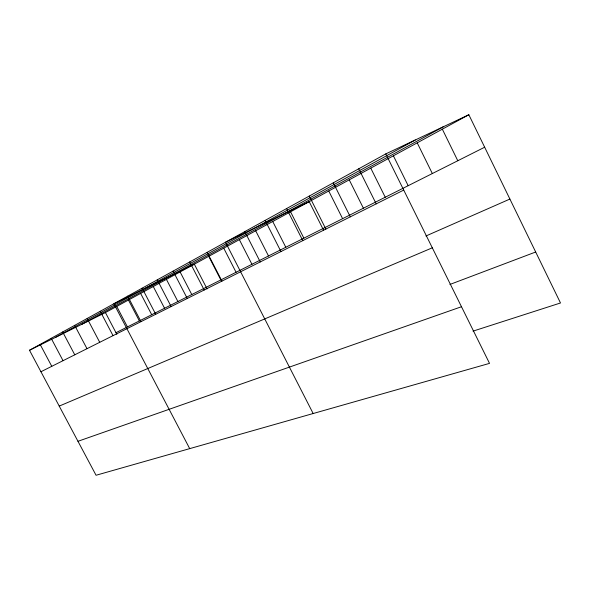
<?xml version="1.0" encoding="UTF-8"?>
<svg xmlns="http://www.w3.org/2000/svg" width="590" height="590" viewBox="0 0 590 590"><rect width="100%" height="100%" fill="white"/><g stroke="black" fill="none" stroke-linecap="round" stroke-linejoin="round"><path stroke-width="0.89" d="M385.801 153.887L489.53 363.374L96.059 475.26L29.5 350.261L385.801 153.887L468.844 114.74L560.5 302.98L473.033 331.13M55.726 337.244L415.294 139.985M81.516 324.448L443.451 126.71M29.5 350.261L105.433 312.575L468.844 114.74M115.979 332.686L484.656 147.22M40.939 371.744L403.722 190.091M425.921 235.993L509.9 199.059M59.229 406.097L432.308 247.815M449.919 284.454L535.683 252.011M77.969 441.298L461.483 306.734M51.183 338.313L63.034 360.674M40.127 344.405L51.773 366.316M74.679 325.363L86.988 348.683M62.688 331.971L74.768 354.804M87.18 318.475L99.725 342.303M116.732 306.424L127.455 326.919M189.707 448.629L113.863 303.769L194.339 264.18L207.075 288.894M105.433 312.575L116.827 334.301M100.234 311.277L113.022 335.644M140.627 293.414L151.719 314.713M127.691 296.143L141.003 321.639M128.458 300.045L139.365 320.931M157.272 279.844L171.13 306.549M153.275 286.534L164.558 308.253M142.146 288.178L155.723 314.264M180.097 271.931L191.787 294.55M173.113 271.112L187.266 298.474M166.417 279.372L177.9 301.542M189.722 261.953L204.184 290M207.164 252.343L221.943 281.106M208.735 256.34L220.852 279.933M239.37 239.665L251.945 264.291M313.165 413.524L225.498 242.239L309.204 201.647L323.6 230.248M223.735 248.176L236.074 272.27M255.691 230.779L268.502 255.957M244.791 231.605L260.249 261.923M272.735 221.501L285.796 247.262M265.131 220.394L280.951 251.561M290.553 211.795L303.872 238.168M286.593 208.572L302.795 240.624M309.271 196.064L325.872 229.068M333.284 182.834L350.305 216.832M328.748 191.005L342.613 218.676M358.75 168.799L376.214 203.867M349.243 179.847L363.403 208.218M370.763 168.135L385.233 197.237M393.397 155.812L408.177 185.695M417.219 142.846L432.33 173.541M442.33 129.173L457.788 160.738"/></g></svg>
